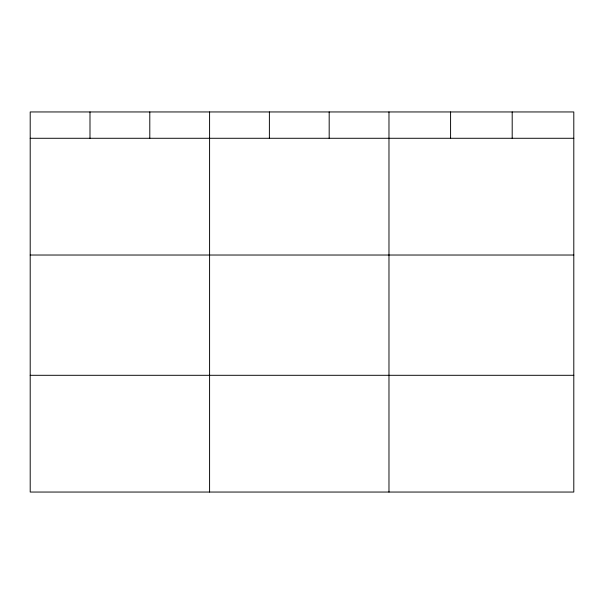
<?xml version="1.0" encoding="UTF-8"?>
<svg xmlns="http://www.w3.org/2000/svg" width="604" height="604" viewBox="0 0 604 604"><rect width="100%" height="100%" fill="white"/><g stroke="black" fill="none" stroke-linecap="round" stroke-linejoin="round"><path stroke-width="0.91" d="M573.8 255.024L573.8 111.951L30.2 111.951L30.2 492.049L573.8 492.049L573.8 255.024L30.2 255.024M30.2 138.278L573.8 138.278M30.2 375.303L573.8 375.303M512.192 111.951L512.192 138.278M450.584 111.951L450.584 138.278M388.976 111.951L388.976 492.049M329.18 111.951L329.18 138.278M269.384 111.951L269.384 138.278M209.588 111.951L209.588 492.049M149.792 111.951L149.792 138.278M89.996 111.951L89.996 138.278"/></g></svg>
